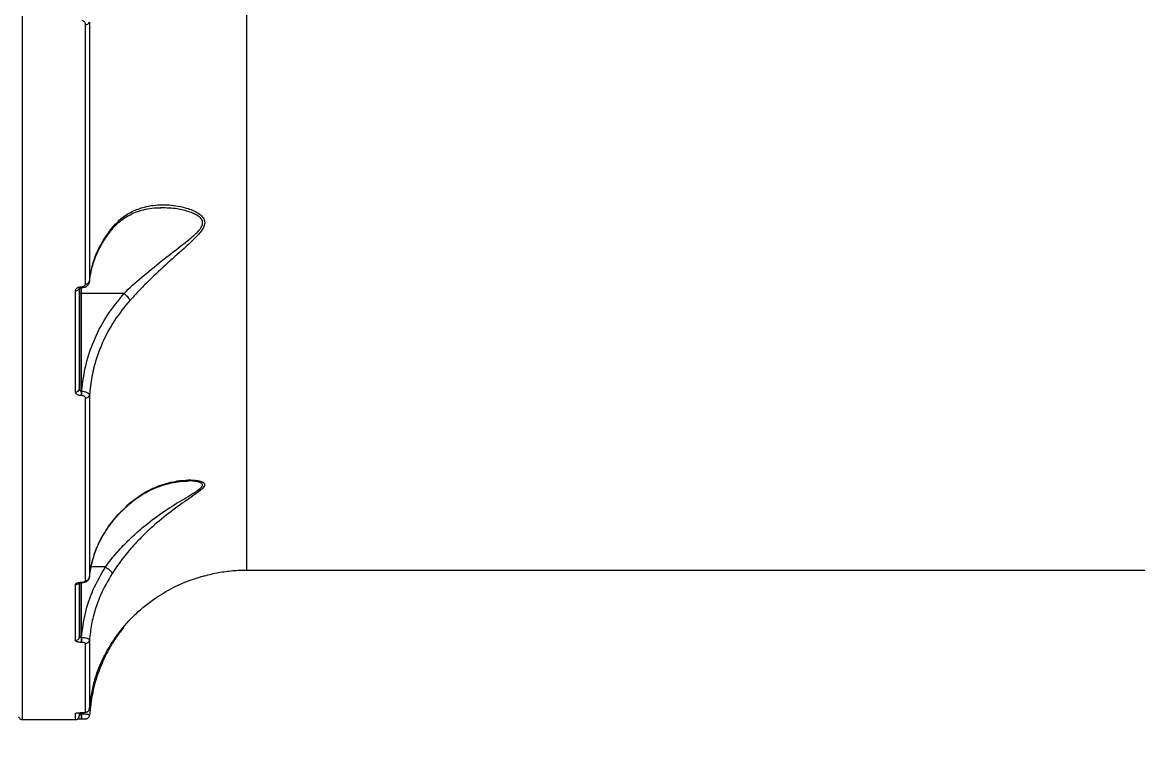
# Model space of a CAD drawing. Header units: millimetres. Extents: x -6431 to 4834, y -6422 to 4807.
# Drawn here: x 1393.7 to 1677.2, y -1343.5 to -1159.6 of the extents above; entities that cross this region are included whole.
import ezdxf

# ---------------------------------------------------------------- set-up
doc = ezdxf.new("R2010")
doc.units = ezdxf.units.MM
for name, color, linetype in [('DIKOM_ОБЪЕКТ', 7, 'Continuous'), ('DIKOM_РАЗМЕР_ЗОНА', 7, 'Continuous'), ('DIKOM_РАЗМЕР_ОБЪЕКТА', 7, 'Continuous')]:
    doc.layers.add(name, color=color, linetype=linetype)
doc.styles.add('style1', font='arial.ttf', dxfattribs={"width": 0.8})
doc.dimstyles.new('1-50', dxfattribs={"dimtxt": 300, "dimasz": 200, "dimexe": 100, "dimexo": 0, "dimgap": 100, "dimtad": 0, "dimdec": 0, "dimtxsty": 'style1', "dimcen": 0, "dimclrd": 7, "dimclre": 7, "dimadec": 1, "dimazin": 2, "dimtfac": 1, "dimtdec": 0, "dimtmove": 1, "dimatfit": 3, "dimfxl": 0, "dimlwd": 25, "dimlwe": 18, "dimarcsym": 0})

# ---------------------------------------------------------------- blocks, each defined once
blk = doc.blocks.new('*D13')
at = {"layer": 'Defpoints', "color": 0, "transparency": 16777216}
for p in [(-3965.6, 378.37), (3334.4, -1220.38), (3334.4, -3843.38)]:
    blk.add_point(p, dxfattribs=at)
at = {"layer": 'DIKOM_РАЗМЕР_ОБЪЕКТА', "color": 7, "lineweight": 18, "transparency": 16777216}
for p, q in [((-3965.6, 378.37), (-3965.6, -3943.38)), ((3334.4, -1220.38), (3334.4, -3943.38))]:
    blk.add_line(p, q, dxfattribs=at)
at = {"layer": 'DIKOM_РАЗМЕР_ОБЪЕКТА', "color": 7, "lineweight": 25, "transparency": 16777216}
for p, q in [((-3765.6, -3843.38), (-182.11, -3843.38)), ((3134.4, -3843.38), (731.83, -3843.38))]:
    blk.add_line(p, q, dxfattribs=at)
at = {"layer": 'DIKOM_РАЗМЕР_ОБЪЕКТА', "color": 7, "transparency": 16777216}
for points in [[(-3765.6, -3810.04), (-3765.6, -3876.71), (-3965.6, -3843.38)], [(3134.4, -3810.04), (3134.4, -3876.71), (3334.4, -3843.38)]]:
    blk.add_solid(points, dxfattribs=at)
at = {"layer": 'DIKOM_РАЗМЕР_ОБЪЕКТА', "color": 0, "transparency": 16777216, "insert": (274.86, -3843.38), "char_height": 300, "attachment_point": 5, "style": 'style1'}
blk.add_mtext('7300', dxfattribs=at)
blk = doc.blocks.new('*D16')
at = {"layer": 'Defpoints', "color": 0, "transparency": 16777216}
for p in [(-5966.57, 409.56), (4834.4, -963.9), (4834.4, -6224.88)]:
    blk.add_point(p, dxfattribs=at)
at = {"layer": 'DIKOM_РАЗМЕР_ЗОНА', "color": 7, "lineweight": 18, "transparency": 16777216}
for p, q in [((-5966.57, 409.56), (-5966.57, -6324.88)), ((4834.4, -963.9), (4834.4, -6324.88))]:
    blk.add_line(p, q, dxfattribs=at)
at = {"layer": 'DIKOM_РАЗМЕР_ЗОНА', "color": 7, "lineweight": 25, "transparency": 16777216}
for p, q in [((-5766.57, -6224.88), (924.42, -6224.88)), ((4634.4, -6224.88), (2004.2, -6224.88))]:
    blk.add_line(p, q, dxfattribs=at)
at = {"layer": 'DIKOM_РАЗМЕР_ЗОНА', "color": 7, "transparency": 16777216}
for points in [[(-5766.57, -6191.54), (-5766.57, -6258.21), (-5966.57, -6224.88)], [(4634.4, -6191.54), (4634.4, -6258.21), (4834.4, -6224.88)]]:
    blk.add_solid(points, dxfattribs=at)
at = {"layer": 'DIKOM_РАЗМЕР_ЗОНА', "color": 0, "transparency": 16777216, "insert": (1464.31, -6224.88), "char_height": 300, "attachment_point": 5, "style": 'style1'}
blk.add_mtext('10800', dxfattribs=at)

msp = doc.modelspace()

# ---------------------------------------------------------------- linework, layer by layer
at = {"layer": 'DIKOM_ОБЪЕКТ', "color": 7, "linetype": 'Continuous', "lineweight": 15}
for p, q in [((1429.02, -1206.77), (1428.87, -1206.76)), ((1408.21, -1227.09), (1408.21, -1252.75)), ((1408.21, -1228.4), (1408.21, -1227.26)), ((1408.21, -1227.27), (1408.21, -1227.69)), ((1408.71, -1226.81), (1408.77, -1226.81)), ((1408.71, -1227.08), (1408.71, -1226.81)), ((1408.71, -1227.08), (1408.77, -1227.08)), ((1408.71, -1227.08), (1408.71, -1228.56)), ((1408.77, -1227.08), (1408.77, -1226.81)), ((1410.82, -1225.55), (1410.89, -1224.89)), ((1408.21, -1252.75), (1408.21, -1228.4)), ((1419.6, -1228.56), (1408.71, -1228.56)), ((1408.71, -1228.56), (1408.71, -1253.36)), ((1408.71, -1253.36), (1408.79, -1253.36)), ((1408.71, -1253.36), (1408.71, -1254.49)), ((1408.79, -1254.49), (1408.71, -1254.49)), ((1408.79, -1253.36), (1408.79, -1254.49)), ((1414.83, -1298.04), (1411.19, -1298.04)), ((1450.66, -1298.83), (1820.76, -1298.83)), ((1407.21, -1316.75), (1407.21, -1302.54)), ((1408.21, -1315.79), (1408.21, -1302.05)), ((1408.71, -1301.91), (1408.79, -1301.91)), ((1408.71, -1301.99), (1408.71, -1301.91)), ((1408.71, -1301.99), (1408.79, -1301.99)), ((1408.71, -1301.99), (1408.71, -1315.92)), ((1408.79, -1301.99), (1408.79, -1301.91)), ((1408.71, -1315.92), (1408.77, -1315.92)), ((1408.71, -1315.92), (1408.71, -1317.2)), ((1408.77, -1317.2), (1408.71, -1317.2)), ((1408.77, -1315.92), (1408.77, -1317.2)), ((1408.21, -1335.7), (1408.21, -1335.07)), ((1408.21, -1335.24), (1408.21, -1335.83)), ((1408.71, -1335.06), (1408.81, -1335.06)), ((1408.71, -1335.06), (1408.81, -1335.06)), ((1408.71, -1335.06), (1408.71, -1335.06)), ((1408.71, -1335.06), (1408.71, -1335.32)), ((1408.74, -1335.32), (1408.78, -1335.06)), ((1408.81, -1335.06), (1408.81, -1335.06)), ((1393.71, -1336.83), (1407.21, -1336.83)), ((1408.21, -1335.7), (1408.21, -1335.74)), ((1408.21, -1335.83), (1408.21, -1335.7)), ((1408.71, -1335.32), (1408.74, -1335.32)), ((1408.71, -1335.32), (1408.71, -1336.66)), ((1408.71, -1336.66), (1408.74, -1336.66)), ((1408.74, -1335.32), (1408.74, -1336.66))]:
    msp.add_line(p, q, dxfattribs=at)
at = {"layer": 'DIKOM_ОБЪЕКТ', "color": 7, "linetype": 'Continuous', "lineweight": 15, "flags": 128}
for points in [[(1393.71, -1158.02), (1393.71, -1167.9), (1393.71, -1177.56), (1393.71, -1187.01), (1393.71, -1196.22), (1393.71, -1205.21), (1393.71, -1213.94), (1393.71, -1222.43), (1393.71, -1230.67), (1393.71, -1238.63), (1393.71, -1246.33), (1393.71, -1253.75), (1393.71, -1260.88), (1393.71, -1267.73), (1393.71, -1274.28), (1393.71, -1280.53), (1393.71, -1286.47), (1393.71, -1292.1), (1393.71, -1297.41), (1393.71, -1302.41), (1393.71, -1307.08), (1393.71, -1311.42), (1393.71, -1315.43), (1393.71, -1319.1), (1393.71, -1322.43), (1393.71, -1325.43), (1393.71, -1328.07), (1393.71, -1330.38), (1393.71, -1332.33), (1393.71, -1333.93), (1393.71, -1335.19), (1393.71, -1336.09), (1393.71, -1336.63), (1393.71, -1336.82), (1393.71, -1336.83)], [(1450.66, -1157.33), (1450.66, -1166.27), (1450.66, -1174.97), (1450.66, -1183.44), (1450.66, -1191.66), (1450.66, -1199.62), (1450.66, -1207.33), (1450.66, -1214.76), (1450.66, -1221.91), (1450.66, -1228.78), (1450.66, -1235.36), (1450.66, -1241.64), (1450.66, -1247.62), (1450.66, -1253.29), (1450.66, -1258.65), (1450.66, -1263.69), (1450.66, -1268.41), (1450.66, -1272.8), (1450.66, -1276.86), (1450.66, -1280.59), (1450.66, -1283.98), (1450.66, -1287.02), (1450.66, -1289.72), (1450.66, -1292.08), (1450.66, -1294.08), (1450.66, -1295.74), (1450.66, -1297.04), (1450.66, -1297.99), (1450.66, -1298.58), (1450.66, -1298.82), (1450.66, -1298.83)], [(1409.77, -1226.13), (1409.77, -1218.57), (1409.77, -1210.81), (1409.77, -1202.84), (1409.77, -1194.67), (1409.77, -1186.31), (1409.77, -1177.77), (1409.77, -1169.05), (1409.77, -1160.15)], [(1410.77, -1159.61), (1410.77, -1168.49), (1410.77, -1177.19), (1410.77, -1185.72), (1410.77, -1194.06), (1410.77, -1202.21), (1410.77, -1210.16), (1410.77, -1217.91), (1410.77, -1225.45)], [(1407.21, -1253.55), (1407.21, -1250.5), (1407.21, -1247.4), (1407.21, -1244.26), (1407.21, -1241.07), (1407.21, -1237.82), (1407.21, -1234.54), (1407.21, -1231.2), (1407.21, -1227.83)], [(1408.21, -1228.4), (1408.22, -1228.43), (1408.25, -1228.46), (1408.3, -1228.49), (1408.36, -1228.51), (1408.43, -1228.53), (1408.52, -1228.55), (1408.61, -1228.56), (1408.71, -1228.56)], [(1409.77, -1301.5), (1409.77, -1296.69), (1409.77, -1291.59), (1409.77, -1286.2), (1409.77, -1280.53), (1409.77, -1274.58), (1409.77, -1268.35), (1409.77, -1261.86), (1409.77, -1255.1)], [(1410.77, -1254.35), (1410.77, -1261.1), (1410.77, -1267.58), (1410.77, -1273.79), (1410.77, -1279.72), (1410.77, -1285.38), (1410.77, -1290.76), (1410.77, -1295.85), (1410.77, -1300.65)], [(1408.21, -1302.17), (1408.21, -1303.59), (1408.21, -1305.5), (1408.21, -1307.36), (1408.21, -1309.16), (1408.21, -1310.91), (1408.21, -1312.59), (1408.21, -1314.22), (1408.21, -1315.79)], [(1409.77, -1334.95), (1409.77, -1333.76), (1409.77, -1332.29), (1409.77, -1330.53), (1409.77, -1328.49), (1409.77, -1326.16), (1409.77, -1323.56), (1409.77, -1320.67), (1409.77, -1317.5)], [(1410.77, -1316.62), (1410.77, -1319.78), (1410.77, -1322.66), (1410.77, -1325.26), (1410.77, -1327.58), (1410.77, -1329.62), (1410.77, -1331.37), (1410.77, -1332.84), (1410.77, -1334.02)], [(1407.21, -1336.83), (1407.21, -1336.82), (1407.21, -1336.76), (1407.21, -1336.62), (1407.21, -1336.39), (1407.21, -1336.08), (1407.21, -1335.69), (1407.21, -1335.22)], [(1410.77, -1335.7), (1410.74, -1335.88), (1410.68, -1336.05)]]:
    msp.add_lwpolyline(points, dxfattribs=at)
at = {"layer": 'DIKOM_ОБЪЕКТ', "color": 7, "linetype": 'Continuous', "lineweight": 15}
for centre, radius, start, end in [((1409.92, -1159.23), 0.928, 260.7079, 335.8854), ((1407.32, -1226.93), 0.901, 262.8102, 350.2227), ((1409.87, -1225.21), 0.925, 263.5928, 345.1762), ((1407.3, -1252.64), 0.917, 264.4187, 353.0307), ((1409.85, -1254.17), 0.937, 265.1547, 348.4755), ((1409.81, -1300.53), 0.968, 267.8517, 352.9561), ((1407.22, -1301.51), 1.03, 269.3397, 322.2004), ((1407.23, -1315.77), 0.977, 268.6392, 358.5415), ((1409.79, -1316.52), 0.982, 268.8134, 354.3047), ((1407.21, -1334.22), 1, 269.9895, 294.54), ((1409.77, -1333.95), 0.998, 269.8775, 355.6709)]:
    msp.add_arc(centre, radius, start, end, dxfattribs=at)
for points, knots in [([(1409.77, -1160.15), (1409.75, -1160.01), (1409.73, -1159.76), (1409.52, -1159.47), (1409.26, -1159.27), (1409.01, -1159.19), (1408.86, -1159.18), (1408.81, -1159.18)], [0, 0, 0, 0, 0.302535, 0.534581, 0.725441, 0.917029, 1, 1, 1, 1]), ([(1416.44, -1212.35), (1416.49, -1212.28), (1416.95, -1211.67), (1417.94, -1210.71), (1419.43, -1209.47), (1421.12, -1208.45), (1422.98, -1207.63), (1425.03, -1207.07), (1427.02, -1206.74), (1428.32, -1206.74), (1428.88, -1206.73)], [0, 0, 0, 0, 0.016536, 0.141376, 0.274408, 0.416181, 0.565883, 0.721547, 0.881444, 1, 1, 1, 1]), ([(1416.54, -1211.82), (1417.25, -1211.04), (1418.8, -1209.34), (1421.59, -1207.61), (1425.12, -1206.31), (1429.28, -1205.8), (1433.46, -1206.22), (1436.53, -1207.12), (1438.44, -1208.07), (1439.56, -1208.99), (1440, -1209.83), (1440.1, -1210.65), (1439.91, -1211.65), (1438.82, -1213.25), (1437.03, -1215.09), (1434.04, -1217.77), (1430.09, -1221.28), (1426.14, -1224.97), (1423.16, -1228.02), (1421.77, -1229.53), (1421.08, -1230.28)], [0, 0, 0, 0, 0.059052, 0.127726, 0.196512, 0.291305, 0.386178, 0.452749, 0.486921, 0.520896, 0.548902, 0.554238, 0.580032, 0.615195, 0.662238, 0.709493, 0.807575, 0.905611, 0.952816, 1, 1, 1, 1]), ([(1419.6, -1228.56), (1419.6, -1228.56), (1420.91, -1227.04), (1424.18, -1224.38), (1429.02, -1220.28), (1433.17, -1217.11), (1436.32, -1214.69), (1438.19, -1213.05), (1439.36, -1211.6), (1439.57, -1210.69), (1439.46, -1209.96), (1438.98, -1209.2), (1437.81, -1208.41), (1435.8, -1207.6), (1432.84, -1206.86), (1430.37, -1206.8), (1429.02, -1206.77)], [0, 0, 0, 0, 0.000025, 0.138838, 0.283179, 0.427568, 0.495507, 0.56311, 0.61136, 0.64565, 0.652733, 0.6904, 0.738312, 0.786566, 0.883417, 1, 1, 1, 1]), ([(1410.77, -1225.45), (1411.05, -1223.75), (1411.61, -1220.3), (1413.69, -1215.7), (1415.68, -1212.99), (1416.54, -1211.82)], [0, 0, 0, 0, 0.355862, 0.721485, 1, 1, 1, 1]), ([(1410.89, -1224.89), (1410.92, -1224.58), (1411.04, -1223.41), (1411.57, -1221.37), (1412.47, -1218.81), (1413.71, -1216.3), (1415.03, -1214.13), (1416.06, -1212.85), (1416.46, -1212.34)], [0, 0, 0, 0, 0.069189, 0.267442, 0.466945, 0.66716, 0.867473, 1, 1, 1, 1]), ([(1416.54, -1211.82), (1416.54, -1211.85), (1416.53, -1211.95), (1416.51, -1212.12), (1416.42, -1212.23), (1416.38, -1212.28)], [0, 0, 0, 0, 0.143546, 0.562183, 1, 1, 1, 1]), ([(1407.21, -1227.83), (1407.23, -1227.71), (1407.26, -1227.49), (1407.52, -1227.18), (1407.9, -1226.95), (1408.32, -1226.83), (1408.6, -1226.82), (1408.71, -1226.81)], [0, 0, 0, 0, 0.215046, 0.429987, 0.644733, 0.859188, 1, 1, 1, 1]), ([(1408.18, -1227.23), (1408.18, -1227.23), (1408.17, -1227.23), (1408.24, -1227.18), (1408.36, -1227.13), (1408.52, -1227.08), (1408.65, -1227.08), (1408.71, -1227.08)], [0, 0, 0, 0, 0.189073, 0.390845, 0.581704, 0.792655, 1, 1, 1, 1]), ([(1408.76, -1227.08), (1408.77, -1227.08), (1409.02, -1227.08), (1409.53, -1227), (1410.16, -1226.67), (1410.57, -1226.19), (1410.77, -1225.74), (1410.75, -1225.48), (1410.74, -1225.41)], [0, 0, 0, 0, 0.00032, 0.25998, 0.504578, 0.721769, 0.922703, 1, 1, 1, 1]), ([(1408.77, -1226.81), (1408.84, -1226.81), (1409.03, -1226.8), (1409.31, -1226.72), (1409.56, -1226.57), (1409.74, -1226.36), (1409.76, -1226.21), (1409.77, -1226.13)], [0, 0, 0, 0, 0.142261, 0.357113, 0.571577, 0.785694, 1, 1, 1, 1]), ([(1408.79, -1253.36), (1409.08, -1251.09), (1409.67, -1246.48), (1411.99, -1239.97), (1415.21, -1233.85), (1418.12, -1230.34), (1419.6, -1228.56)], [0, 0, 0, 0, 0.251655, 0.50986, 0.751874, 1, 1, 1, 1]), ([(1421.08, -1230.28), (1419.71, -1231.95), (1416.93, -1235.33), (1414.26, -1240.4), (1412.45, -1245.2), (1411.28, -1249.6), (1410.94, -1252.76), (1410.77, -1254.35)], [0, 0, 0, 0, 0.239881, 0.485875, 0.639422, 0.818548, 1, 1, 1, 1]), ([(1419.6, -1228.56), (1419.77, -1228.71), (1420.11, -1229), (1420.56, -1229.48), (1420.87, -1229.88), (1421.02, -1230.14), (1421.06, -1230.24), (1421.08, -1230.28)], [0, 0, 0, 0, 0.248794, 0.497572, 0.746384, 0.912663, 1, 1, 1, 1]), ([(1419.6, -1228.56), (1419.6, -1228.56), (1419.6, -1228.56), (1419.6, -1228.56), (1419.6, -1228.56), (1419.6, -1228.56)], [0, 0, 0, 0, 0.502839, 0.879099, 1, 1, 1, 1]), ([(1408.21, -1252.75), (1408.22, -1252.82), (1408.23, -1252.96), (1408.32, -1253.15), (1408.44, -1253.28), (1408.55, -1253.33), (1408.64, -1253.36), (1408.68, -1253.36), (1408.71, -1253.36)], [0, 0, 0, 0, 0.255363, 0.498921, 0.716647, 0.861753, 0.906952, 1, 1, 1, 1]), ([(1408.71, -1254.49), (1408.62, -1254.49), (1408.37, -1254.48), (1407.95, -1254.38), (1407.54, -1254.17), (1407.26, -1253.88), (1407.23, -1253.66), (1407.21, -1253.55)], [0, 0, 0, 0, 0.108267, 0.320443, 0.543092, 0.771559, 1, 1, 1, 1]), ([(1408.79, -1253.36), (1408.91, -1253.37), (1409.24, -1253.39), (1409.79, -1253.5), (1410.32, -1253.73), (1410.69, -1254.03), (1410.74, -1254.25), (1410.77, -1254.35)], [0, 0, 0, 0, 0.113189, 0.325962, 0.547993, 0.775452, 1, 1, 1, 1]), ([(1409.77, -1255.1), (1409.76, -1255.03), (1409.74, -1254.89), (1409.55, -1254.7), (1409.29, -1254.56), (1409.02, -1254.5), (1408.85, -1254.49), (1408.79, -1254.49)], [0, 0, 0, 0, 0.22881, 0.457838, 0.678496, 0.888316, 1, 1, 1, 1]), ([(1414.83, -1298.04), (1414.83, -1298.04), (1415.75, -1296.76), (1417.71, -1294.33), (1420.93, -1290.97), (1424.73, -1287.57), (1429.21, -1284.21), (1433.31, -1281.59), (1436.41, -1279.78), (1438.29, -1278.61), (1439.29, -1277.79), (1439.57, -1277.26), (1439.54, -1277.01), (1439.25, -1276.69), (1438.61, -1276.41), (1437.36, -1276.23), (1436.38, -1276.15), (1435.84, -1276.19), (1435.83, -1276.19)], [0, 0, 0, 0, 0.000049, 0.113379, 0.217931, 0.322629, 0.470794, 0.618996, 0.687667, 0.756, 0.81107, 0.822929, 0.853592, 0.862776, 0.902769, 0.950472, 0.998364, 1, 1, 1, 1]), ([(1421.08, -1281.77), (1422.25, -1280.87), (1424.83, -1278.88), (1429.16, -1277.01), (1433.23, -1276.07), (1436.19, -1275.88), (1438.02, -1276), (1439.2, -1276.24), (1440, -1276.67), (1440.12, -1277.15), (1439.83, -1277.79), (1438.92, -1278.68), (1437.11, -1279.97), (1434.17, -1281.96), (1430.25, -1284.81), (1425.96, -1288.45), (1422.34, -1292.13), (1419.24, -1295.74), (1417.46, -1298.33), (1416.54, -1299.69)], [0, 0, 0, 0, 0.079015, 0.173492, 0.268054, 0.328719, 0.36136, 0.393894, 0.422325, 0.451311, 0.459934, 0.498981, 0.545107, 0.591441, 0.689033, 0.786595, 0.855573, 0.92445, 1, 1, 1, 1]), ([(1420.95, -1282.06), (1421.34, -1281.72), (1422.35, -1280.84), (1424.12, -1279.66), (1426.26, -1278.47), (1428.57, -1277.5), (1430.95, -1276.79), (1433.22, -1276.35), (1434.83, -1276.19), (1435.64, -1276.19), (1435.83, -1276.2)], [0, 0, 0, 0, 0.084233, 0.220585, 0.365162, 0.51719, 0.677237, 0.82411, 0.959209, 1, 1, 1, 1]), ([(1410.77, -1300.65), (1411.05, -1298.85), (1411.63, -1295.18), (1413.95, -1290.16), (1417.05, -1285.6), (1419.73, -1283.06), (1421.08, -1281.77)], [0, 0, 0, 0, 0.262565, 0.532666, 0.763649, 1, 1, 1, 1]), ([(1411.72, -1295.9), (1411.95, -1295.17), (1412.45, -1293.54), (1413.61, -1291.09), (1415.1, -1288.56), (1416.88, -1286.15), (1418.8, -1283.96), (1420.26, -1282.65), (1420.93, -1282.04)], [0, 0, 0, 0, 0.144237, 0.322822, 0.500404, 0.675222, 0.849045, 1, 1, 1, 1]), ([(1421.08, -1281.77), (1421.07, -1281.81), (1421.03, -1281.92), (1420.96, -1281.98), (1420.91, -1282.02)], [0, 0, 0, 0, 0.39695, 1, 1, 1, 1]), ([(1408.77, -1315.92), (1409.02, -1313.87), (1409.54, -1309.73), (1411.57, -1303.67), (1413.73, -1299.93), (1414.83, -1298.04)], [0, 0, 0, 0, 0.32573, 0.659677, 1, 1, 1, 1]), ([(1410.8, -1300.7), (1410.84, -1300.18), (1410.97, -1298.75), (1411.29, -1297.14), (1411.66, -1296.07), (1411.72, -1295.9)], [0, 0, 0, 0, 0.319689, 0.889884, 1, 1, 1, 1]), ([(1414.83, -1298.04), (1415.02, -1298.16), (1415.41, -1298.39), (1415.92, -1298.8), (1416.31, -1299.19), (1416.49, -1299.47), (1416.54, -1299.62), (1416.54, -1299.68), (1416.54, -1299.69)], [0, 0, 0, 0, 0.212686, 0.425386, 0.638096, 0.850791, 0.961903, 1, 1, 1, 1]), ([(1414.83, -1298.04), (1414.83, -1298.04), (1414.83, -1298.04), (1414.83, -1298.04), (1414.83, -1298.04)], [0, 0, 0, 0, 0.602886, 1, 1, 1, 1]), ([(1408.79, -1301.99), (1408.83, -1301.99), (1409.1, -1302), (1409.63, -1301.91), (1410.21, -1301.67), (1410.59, -1301.26), (1410.76, -1300.9), (1410.75, -1300.69), (1410.75, -1300.63)], [0, 0, 0, 0, 0.043323, 0.284811, 0.576485, 0.763438, 0.934943, 1, 1, 1, 1]), ([(1416.54, -1299.69), (1415.49, -1301.49), (1413.78, -1304.41), (1412.2, -1308.81), (1411.21, -1312.64), (1410.92, -1315.28), (1410.77, -1316.62)], [0, 0, 0, 0, 0.342215, 0.557266, 0.774607, 1, 1, 1, 1]), ([(1427.05, -1306.28), (1428.58, -1305.3), (1431.63, -1303.33), (1435.47, -1301.7), (1437.99, -1300.84), (1439.23, -1300.48), (1439.94, -1300.29), (1440.01, -1300.27), (1440.04, -1300.26)], [0, 0, 0, 0, 0.299898, 0.599589, 0.760663, 0.843815, 0.926491, 1, 1, 1, 1]), ([(1440.05, -1300.29), (1440.62, -1300.13), (1442.38, -1299.63), (1445.38, -1299.14), (1448.36, -1298.83), (1450.12, -1298.86), (1450.66, -1298.87)], [0, 0, 0, 0, 0.165378, 0.509676, 0.84877, 1, 1, 1, 1]), ([(1407.21, -1302.54), (1407.22, -1302.48), (1407.24, -1302.36), (1407.45, -1302.18), (1407.79, -1302.03), (1408.22, -1301.93), (1408.55, -1301.92), (1408.71, -1301.91)], [0, 0, 0, 0, 0.174172, 0.389583, 0.595817, 0.797865, 1, 1, 1, 1]), ([(1407.99, -1302.12), (1407.99, -1302.12), (1407.99, -1302.13), (1408.02, -1302.1), (1408.12, -1302.07), (1408.3, -1302.03), (1408.51, -1302), (1408.65, -1302), (1408.71, -1302)], [0, 0, 0, 0, 0.012105, 0.190707, 0.368822, 0.595344, 0.835384, 1, 1, 1, 1]), ([(1408.79, -1301.91), (1408.9, -1301.91), (1409.11, -1301.9), (1409.4, -1301.83), (1409.62, -1301.73), (1409.75, -1301.62), (1409.76, -1301.54), (1409.77, -1301.5)], [0, 0, 0, 0, 0.203998, 0.408012, 0.613549, 0.826525, 1, 1, 1, 1]), ([(1410.77, -1334.02), (1411.08, -1331.74), (1411.55, -1328.28), (1413.11, -1323.77), (1414.91, -1319.78), (1417.67, -1315.29), (1421.08, -1311.31), (1424.3, -1308.33), (1426.14, -1306.97), (1427.05, -1306.28)], [0, 0, 0, 0, 0.222714, 0.336732, 0.450747, 0.631002, 0.813276, 0.906647, 1, 1, 1, 1]), ([(1419.49, -1313.42), (1418.87, -1314.19), (1417.58, -1315.8), (1415.9, -1318.54), (1414.51, -1321.19), (1413.82, -1322.87), (1413.53, -1323.58)], [0, 0, 0, 0, 0.251454, 0.52553, 0.799333, 1, 1, 1, 1]), ([(1408.71, -1317.2), (1408.6, -1317.2), (1408.32, -1317.19), (1407.9, -1317.14), (1407.52, -1317.04), (1407.26, -1316.9), (1407.23, -1316.8), (1407.21, -1316.75)], [0, 0, 0, 0, 0.140812, 0.355279, 0.570029, 0.784966, 1, 1, 1, 1]), ([(1408.21, -1315.79), (1408.22, -1315.81), (1408.23, -1315.84), (1408.31, -1315.87), (1408.44, -1315.9), (1408.58, -1315.92), (1408.67, -1315.92), (1408.71, -1315.92)], [0, 0, 0, 0, 0.215033, 0.429932, 0.644832, 0.859142, 1, 1, 1, 1]), ([(1408.77, -1315.92), (1408.91, -1315.93), (1409.29, -1315.95), (1409.85, -1316.04), (1410.36, -1316.2), (1410.7, -1316.41), (1410.75, -1316.55), (1410.77, -1316.62)], [0, 0, 0, 0, 0.142447, 0.357305, 0.571681, 0.785761, 1, 1, 1, 1]), ([(1409.77, -1317.5), (1409.76, -1317.47), (1409.74, -1317.4), (1409.57, -1317.31), (1409.31, -1317.24), (1409.03, -1317.21), (1408.84, -1317.2), (1408.77, -1317.2)], [0, 0, 0, 0, 0.21428, 0.428419, 0.642863, 0.857738, 1, 1, 1, 1]), ([(1413.53, -1323.58), (1413.4, -1323.91), (1412.6, -1325.99), (1411.42, -1330), (1410.99, -1333.78), (1410.77, -1335.7)], [0, 0, 0, 0, 0.08499, 0.533464, 1, 1, 1, 1]), ([(1413.53, -1323.58), (1413.53, -1323.57), (1413.56, -1323.51), (1413.56, -1323.4), (1413.45, -1323.27), (1413.41, -1323.23)], [0, 0, 0, 0, 0.092072, 0.74345, 1, 1, 1, 1]), ([(1407.21, -1335.22), (1407.21, -1335.22), (1407.22, -1335.2), (1407.3, -1335.16), (1407.55, -1335.12), (1407.88, -1335.08), (1408.28, -1335.06), (1408.57, -1335.06), (1408.71, -1335.06)], [0, 0, 0, 0, 0.039235, 0.287227, 0.495181, 0.670968, 0.835295, 1, 1, 1, 1]), ([(1407.59, -1335.13), (1407.59, -1335.13), (1407.59, -1335.13), (1407.68, -1335.11), (1407.9, -1335.09), (1408.25, -1335.07), (1408.59, -1335.06), (1408.77, -1335.06), (1408.83, -1335.06)], [0, 0, 0, 0, 0.075092, 0.227679, 0.4449, 0.696096, 0.901901, 1, 1, 1, 1]), ([(1408.81, -1335.06), (1408.83, -1335.06), (1408.97, -1335.06), (1409.25, -1335.05), (1409.62, -1335.03), (1409.88, -1334.99), (1410.16, -1334.9), (1410.43, -1334.74), (1410.64, -1334.48), (1410.76, -1334.22), (1410.76, -1334.06), (1410.75, -1334.02)], [0, 0, 0, 0, 0.017006, 0.153719, 0.294898, 0.484316, 0.589687, 0.710944, 0.826656, 0.956051, 1, 1, 1, 1]), ([(1408.81, -1335.06), (1408.91, -1335.06), (1409.1, -1335.05), (1409.35, -1335.04), (1409.56, -1335.02), (1409.72, -1334.99), (1409.77, -1334.96), (1409.77, -1334.95), (1409.77, -1334.95)], [0, 0, 0, 0, 0.167424, 0.334438, 0.509164, 0.713073, 0.957728, 1, 1, 1, 1]), ([(1392.78, -1336.16), (1392.79, -1336.19), (1392.83, -1336.32), (1392.99, -1336.54), (1393.26, -1336.74), (1393.54, -1336.84), (1393.69, -1336.82), (1393.72, -1336.81)], [0, 0, 0, 0, 0.089627, 0.320204, 0.635739, 0.926551, 1, 1, 1, 1]), ([(1407.18, -1336.82), (1407.19, -1336.82), (1407.33, -1336.85), (1407.56, -1336.78), (1407.83, -1336.63), (1408, -1336.45), (1408.11, -1336.27), (1408.17, -1336.12), (1408.2, -1335.99), (1408.21, -1335.91), (1408.21, -1335.87), (1408.21, -1335.85), (1408.21, -1335.85), (1408.21, -1335.84), (1408.21, -1335.83), (1408.21, -1335.83), (1408.21, -1335.82), (1408.21, -1335.8), (1408.21, -1335.74), (1408.21, -1335.7)], [0, 0, 0, 0, 0.002723, 0.034572, 0.059497, 0.080272, 0.097805, 0.112128, 0.12308, 0.130355, 0.132753, 0.134179, 0.135516, 0.137531, 0.141698, 0.154656, 0.219934, 0.50644, 1, 1, 1, 1]), ([(1407.68, -1336.67), (1407.79, -1336.67), (1408.02, -1336.66), (1408.43, -1336.66), (1408.68, -1336.66), (1408.76, -1336.66)], [0, 0, 0, 0, 0.3712, 0.808228, 1, 1, 1, 1]), ([(1408.21, -1335.7), (1408.22, -1335.66), (1408.23, -1335.57), (1408.32, -1335.46), (1408.44, -1335.37), (1408.56, -1335.34), (1408.64, -1335.33), (1408.69, -1335.32), (1408.71, -1335.32)], [0, 0, 0, 0, 0.268594, 0.522875, 0.742705, 0.869144, 0.924419, 1, 1, 1, 1]), ([(1408.74, -1335.32), (1408.85, -1335.33), (1409.18, -1335.34), (1409.74, -1335.38), (1410.31, -1335.47), (1410.7, -1335.58), (1410.75, -1335.66), (1410.77, -1335.7)], [0, 0, 0, 0, 0.09431, 0.312274, 0.541212, 0.771404, 1, 1, 1, 1]), ([(1408.74, -1336.66), (1408.85, -1336.66), (1409.09, -1336.66), (1409.42, -1336.65), (1409.66, -1336.64), (1409.8, -1336.63), (1409.91, -1336.62), (1410.05, -1336.59), (1410.25, -1336.51), (1410.5, -1336.35), (1410.62, -1336.15), (1410.68, -1336.05)], [0, 0, 0, 0, 0.125763, 0.273151, 0.436365, 0.541543, 0.605536, 0.658163, 0.740644, 0.859101, 1, 1, 1, 1])]:
    msp.add_open_spline(points, degree=3, knots=knots, dxfattribs=at)

# ---------------------------------------------------------------- dimensions: what is measured, and where the dimension line sits
at = {"layer": 'DIKOM_РАЗМЕР_ЗОНА'}
dim = msp.add_linear_dim(base=(4834.4, -6224.88), p1=(-5966.57, 409.56), p2=(4834.4, -963.9), text='10800', dimstyle='1-50', override={"dimscale": 1, "dimtix": 0, "dimtofl": 1, "dimtmove": 1, "dimatfit": 3}, dxfattribs=at)
dim.commit()
dim.dimension.update_dxf_attribs({"geometry": '*D16', "text_midpoint": (1464.31, -6224.88), "dimtype": 160})
at = {"layer": 'DIKOM_РАЗМЕР_ОБЪЕКТА'}
dim = msp.add_linear_dim(base=(3334.4, -3843.38), p1=(-3965.6, 378.37), p2=(3334.4, -1220.38), dimstyle='1-50', override={"dimscale": 1, "dimtix": 0, "dimtofl": 1, "dimtmove": 1, "dimatfit": 3}, dxfattribs=at)
dim.commit()
dim.dimension.update_dxf_attribs({"geometry": '*D13', "text_midpoint": (274.86, -3843.38), "dimtype": 160})

doc.saveas('drawing.dxf')
